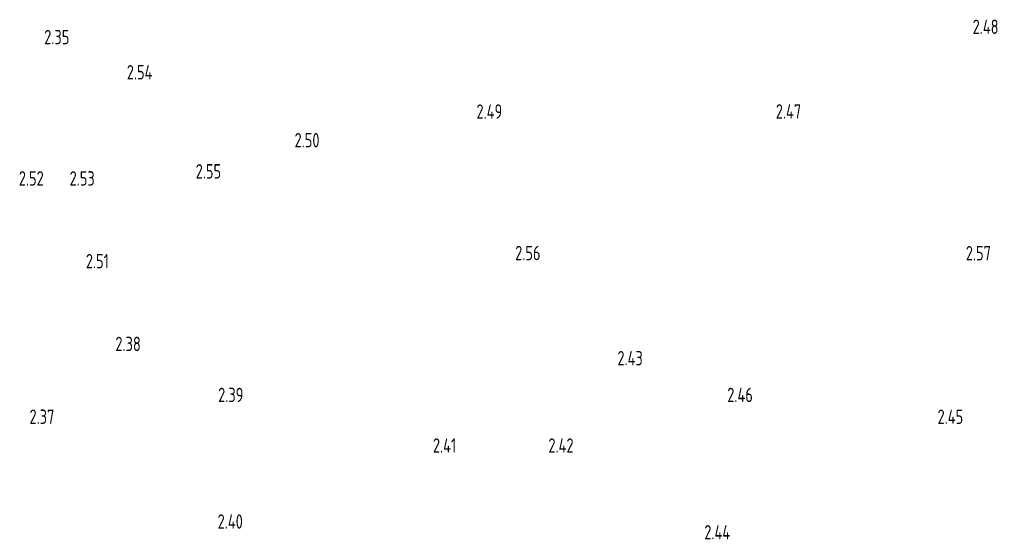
# Model space of a CAD drawing. Header units: millimetres. Extents: x -269418 to 201924, y -5890 to 98643.
# Drawn here: x -32385 to 1572, y 74755 to 92829 of the extents above; entities that cross this region are included whole.
import ezdxf

# ---------------------------------------------------------------- set-up
doc = ezdxf.new("R2010")
doc.units = ezdxf.units.MM
doc.layers.add('A-AREA-IDEN', color=7, linetype='Continuous', lineweight=9)
doc.styles.add('СПДС', font='ГОСТ тип А.ttf', dxfattribs={"width": 0.9})

msp = doc.modelspace()

# ---------------------------------------------------------------- texts
at = {"layer": 'A-AREA-IDEN', "char_height": 500, "attachment_point": 1, "style": 'СПДС'}
for s, insert, width in [('2.48', (709.9, 92826.9), 1370.886), ('2.35', (-31529.1, 92468.4), 1327.594), ('2.54', (-28661.8, 91247.3), 1370.886), ('2.49', (-16518.5, 89881.6), 1370.886), ('2.47', (-6125.3, 89884.1), 1370.886), ('2.50', (-22836.3, 88884.1), 1327.594), ('2.55', (-26269.4, 87801.9), 1327.594), ('2.52', (-32411.2, 87556.3), 1327.594), ('2.53', (-30647.1, 87556.3), 1327.594), ('2.56', (-15175.7, 84961.7), 1327.594), ('2.57', (473.2, 84956.7), 1327.594), ('2.51', (-30083.7, 84679.5), 1212.151), ('2.38', (-29058.8, 81802.9), 1327.594), ('2.43', (-11624.7, 81307.7), 1370.886), ('2.39', (-25489.2, 80030.4), 1327.594), ('2.46', (-7810.7, 80030.4), 1370.886), ('2.37', (-32040.1, 79272.5), 1327.594), ('2.45', (-507.3, 79272.5), 1370.886), ('2.41', (-18031.3, 78272.5), 1255.443), ('2.42', (-14021.6, 78272.5), 1370.886), ('2.40', (-25507.2, 75629.7), 1370.886), ('2.44', (-8608.7, 75255.2), 1414.177)]:
    msp.add_mtext(s, dxfattribs=dict(at, insert=insert, width=width))

doc.saveas('drawing.dxf')
